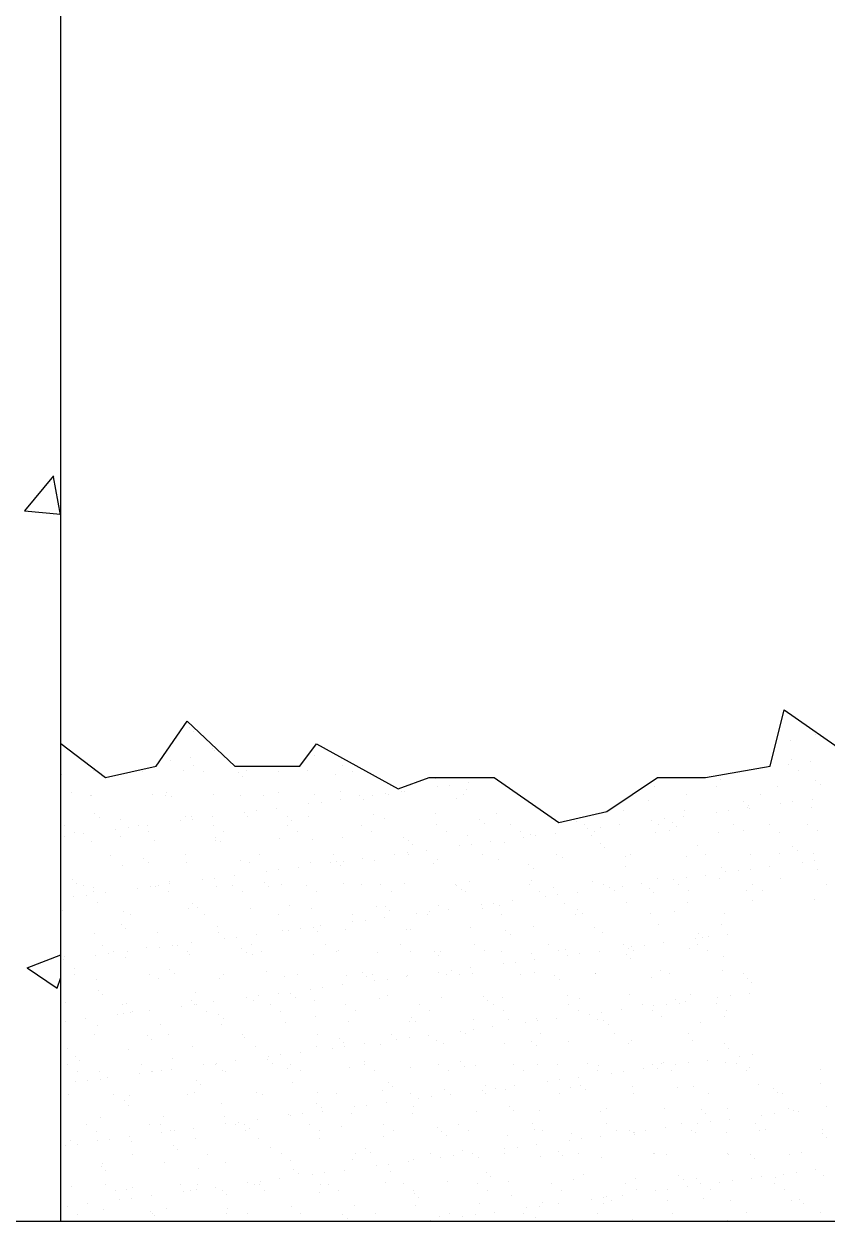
# Model space of a CAD drawing. Header units: millimetres. Extents: x 412 to 646, y 331 to 411.
# Drawn here: x 561.363 to 561.844, y 387.79 to 388.506 of the extents above; entities that cross this region are included whole.
import ezdxf

# ---------------------------------------------------------------- set-up
doc = ezdxf.new("R2010")
doc.units = ezdxf.units.MM
doc.layers.add('DETALHES', color=6, linetype='Continuous')

msp = doc.modelspace()

# ---------------------------------------------------------------- linework, layer by layer
at = {"color": 0}
for p, q in [((561.462489, 388.085101), (561.462489, 388.085101)), ((561.465122, 388.082688), (561.465122, 388.082688)), ((561.837085, 388.080886), (561.837085, 388.080886)), ((561.47619, 388.072166), (561.47619, 388.072166)), ((561.477549, 388.0713), (561.477549, 388.0713)), ((561.821989, 388.077135), (561.821989, 388.077135)), ((561.451137, 388.065298), (561.451137, 388.065298)), ((561.462751, 388.066827), (561.462751, 388.066827)), ((561.537343, 388.068396), (561.537343, 388.068396)), ((561.823041, 388.066038), (561.823041, 388.066038)), ((561.833907, 388.0645), (561.833907, 388.0645)), ((561.385847, 388.056702), (561.385847, 388.056702)), ((561.40525, 388.059257), (561.40525, 388.059257)), ((561.434607, 388.058762), (561.434607, 388.058762)), ((561.458964, 388.058948), (561.458964, 388.058948)), ((561.465027, 388.062121), (561.465027, 388.062121)), ((561.471051, 388.058283), (561.471051, 388.058283)), ((561.491768, 388.058271), (561.491768, 388.058271)), ((561.496356, 388.059425), (561.496356, 388.059425)), ((561.515537, 388.058364), (561.515537, 388.058364)), ((561.532899, 388.05925), (561.532899, 388.05925)), ((561.549771, 388.057008), (561.549771, 388.057008)), ((561.553998, 388.062283), (561.553998, 388.062283)), ((561.560022, 388.058445), (561.560022, 388.058445)), ((561.820912, 388.062768), (561.820912, 388.062768)), ((561.826935, 388.05893), (561.826935, 388.05893)), ((561.494401, 388.055859), (561.494401, 388.055859)), ((561.609565, 388.054105), (561.609565, 388.054105)), ((561.61068, 388.049316), (561.61068, 388.049316)), ((561.618116, 388.050295), (561.618116, 388.050295)), ((561.629729, 388.051824), (561.629729, 388.051824)), ((561.740706, 388.049415), (561.740706, 388.049415)), ((561.778099, 388.049892), (561.778099, 388.049892)), ((561.780099, 388.0535), (561.780099, 388.0535)), ((561.814641, 388.049716), (561.814641, 388.049716)), ((561.83726, 388.053009), (561.83726, 388.053009)), ((561.839893, 388.050597), (561.839893, 388.050597)), ((561.391664, 388.046225), (561.391664, 388.046225)), ((561.403156, 388.04434), (561.403156, 388.04434)), ((561.403766, 388.044306), (561.403766, 388.044306)), ((561.440548, 388.044817), (561.440548, 388.044817)), ((561.448252, 388.044387), (561.448252, 388.044387)), ((561.448825, 388.045734), (561.448825, 388.045734)), ((561.451458, 388.043321), (561.451458, 388.043321)), ((561.47709, 388.044641), (561.47709, 388.044641)), ((561.492737, 388.044468), (561.492737, 388.044468)), ((561.506828, 388.044471), (561.506828, 388.044471)), ((561.515672, 388.046031), (561.515672, 388.046031)), ((561.537223, 388.044549), (561.537223, 388.044549)), ((561.553065, 388.046508), (561.553065, 388.046508)), ((561.563989, 388.04398), (561.563989, 388.04398)), ((561.572228, 388.044254), (561.572228, 388.044254)), ((561.579664, 388.045233), (561.579664, 388.045233)), ((561.581709, 388.04463), (561.581709, 388.04463)), ((561.589607, 388.046333), (561.589607, 388.046333)), ((561.591277, 388.046762), (561.591277, 388.046762)), ((561.621992, 388.042717), (561.621992, 388.042717)), ((561.626194, 388.04471), (561.626194, 388.04471)), ((561.628189, 388.047723), (561.628189, 388.047723)), ((561.759651, 388.044953), (561.759651, 388.044953)), ((561.804136, 388.045034), (561.804136, 388.045034)), ((561.50276, 388.035108), (561.50276, 388.035108)), ((561.514373, 388.036637), (561.514373, 388.036637)), ((561.533776, 388.039191), (561.533776, 388.039191)), ((561.541212, 388.04017), (561.541212, 388.04017)), ((561.552825, 388.041699), (561.552825, 388.041699)), ((561.566622, 388.041567), (561.566622, 388.041567)), ((561.72229, 388.035284), (561.72229, 388.035284)), ((561.737156, 388.040963), (561.737156, 388.040963)), ((561.758832, 388.035108), (561.758832, 388.035108)), ((561.785094, 388.035292), (561.785094, 388.035292)), ((561.794317, 388.040472), (561.794317, 388.040472)), ((561.796708, 388.036821), (561.796708, 388.036821)), ((561.79695, 388.038059), (561.79695, 388.038059)), ((561.797415, 388.036498), (561.797415, 388.036498)), ((561.816111, 388.039375), (561.816111, 388.039375)), ((561.823546, 388.040354), (561.823546, 388.040354)), ((561.834807, 388.036975), (561.834807, 388.036975)), ((561.83516, 388.041883), (561.83516, 388.041883)), ((561.405883, 388.033196), (561.405883, 388.033196)), ((561.408516, 388.030784), (561.408516, 388.030784)), ((561.421282, 388.030033), (561.421282, 388.030033)), ((561.456872, 388.029067), (561.456872, 388.029067)), ((561.459864, 388.031423), (561.459864, 388.031423)), ((561.463886, 388.031933), (561.463886, 388.031933)), ((561.464308, 388.030046), (561.464308, 388.030046)), ((561.475921, 388.031575), (561.475921, 388.031575)), ((561.495324, 388.034129), (561.495324, 388.034129)), ((561.497256, 388.0319), (561.497256, 388.0319)), ((561.521047, 388.031442), (561.521047, 388.031442)), ((561.52368, 388.029029), (561.52368, 388.029029)), ((561.533799, 388.031725), (561.533799, 388.031725)), ((561.572381, 388.033115), (561.572381, 388.033115)), ((561.57905, 388.030179), (561.57905, 388.030179)), ((561.609773, 388.033592), (561.609773, 388.033592)), ((561.636211, 388.029688), (561.636211, 388.029688)), ((561.646315, 388.033417), (561.646315, 388.033417)), ((561.694214, 388.028425), (561.694214, 388.028425)), ((561.739207, 388.029251), (561.739207, 388.029251)), ((561.746642, 388.03023), (561.746642, 388.03023)), ((561.751375, 388.027934), (561.751375, 388.027934)), ((561.758256, 388.031759), (561.758256, 388.031759)), ((561.777659, 388.034313), (561.777659, 388.034313)), ((561.387593, 388.026188), (561.387593, 388.026188)), ((561.393617, 388.022351), (561.393617, 388.022351)), ((561.399017, 388.02145), (561.399017, 388.02145)), ((561.41842, 388.024005), (561.41842, 388.024005)), ((561.425856, 388.024983), (561.425856, 388.024983)), ((561.432079, 388.026269), (561.432079, 388.026269)), ((561.437469, 388.026512), (561.437469, 388.026512)), ((561.438103, 388.022431), (561.438103, 388.022431)), ((561.476564, 388.02635), (561.476564, 388.02635)), ((561.482588, 388.022512), (561.482588, 388.022512)), ((561.52105, 388.026431), (561.52105, 388.026431)), ((561.527074, 388.022593), (561.527074, 388.022593)), ((561.565535, 388.026512), (561.565535, 388.026512)), ((561.571559, 388.022674), (561.571559, 388.022674)), ((561.610021, 388.026593), (561.610021, 388.026593)), ((561.616045, 388.022755), (561.616045, 388.022755)), ((561.638844, 388.027275), (561.638844, 388.027275)), ((561.654506, 388.026673), (561.654506, 388.026673)), ((561.66053, 388.022836), (561.66053, 388.022836)), ((561.666482, 388.020675), (561.666482, 388.020675)), ((561.681352, 388.021634), (561.681352, 388.021634)), ((561.698992, 388.026754), (561.698992, 388.026754)), ((561.700755, 388.024189), (561.700755, 388.024189)), ((561.705016, 388.022917), (561.705016, 388.022917)), ((561.70819, 388.025167), (561.70819, 388.025167)), ((561.719804, 388.026696), (561.719804, 388.026696)), ((561.741606, 388.02189), (561.741606, 388.02189)), ((561.743477, 388.026835), (561.743477, 388.026835)), ((561.749501, 388.022997), (561.749501, 388.022997)), ((561.754008, 388.025521), (561.754008, 388.025521)), ((561.778998, 388.022367), (561.778998, 388.022367)), ((561.787963, 388.026916), (561.787963, 388.026916)), ((561.793987, 388.023078), (561.793987, 388.023078)), ((561.809378, 388.026671), (561.809378, 388.026671)), ((561.815541, 388.022192), (561.815541, 388.022192)), ((561.832449, 388.026997), (561.832449, 388.026997)), ((561.838472, 388.023159), (561.838472, 388.023159)), ((561.387404, 388.019921), (561.387404, 388.019921)), ((561.404055, 388.016815), (561.404055, 388.016815)), ((561.420943, 388.019396), (561.420943, 388.019396)), ((561.441448, 388.017292), (561.441448, 388.017292)), ((561.47799, 388.017117), (561.47799, 388.017117)), ((561.478104, 388.018905), (561.478104, 388.018905)), ((561.480737, 388.016492), (561.480737, 388.016492)), ((561.516572, 388.018507), (561.516572, 388.018507)), ((561.536107, 388.017642), (561.536107, 388.017642)), ((561.553965, 388.018984), (561.553965, 388.018984)), ((561.590507, 388.018808), (561.590507, 388.018808)), ((561.593268, 388.017151), (561.593268, 388.017151)), ((561.595901, 388.014738), (561.595901, 388.014738)), ((561.623851, 388.014064), (561.623851, 388.014064)), ((561.629089, 388.020198), (561.629089, 388.020198)), ((561.631286, 388.015043), (561.631286, 388.015043)), ((561.6429, 388.016572), (561.6429, 388.016572)), ((561.651271, 388.015887), (561.651271, 388.015887)), ((561.662303, 388.019126), (561.662303, 388.019126)), ((561.669738, 388.020105), (561.669738, 388.020105)), ((561.703024, 388.0205), (561.703024, 388.0205)), ((561.708432, 388.015396), (561.708432, 388.015396)), ((561.766435, 388.014133), (561.766435, 388.014133)), ((561.823596, 388.013642), (561.823596, 388.013642)), ((561.415303, 388.008535), (561.415303, 388.008535)), ((561.435162, 388.006367), (561.435162, 388.006367)), ((561.459789, 388.008616), (561.459789, 388.008616)), ((561.504274, 388.008697), (561.504274, 388.008697)), ((561.54876, 388.008778), (561.54876, 388.008778)), ((561.565996, 388.006447), (561.565996, 388.006447)), ((561.585399, 388.009002), (561.585399, 388.009002)), ((561.592834, 388.009981), (561.592834, 388.009981)), ((561.593245, 388.008858), (561.593245, 388.008858)), ((561.604448, 388.01151), (561.604448, 388.01151)), ((561.637731, 388.008939), (561.637731, 388.008939)), ((561.682217, 388.00902), (561.682217, 388.00902)), ((561.685798, 388.007282), (561.685798, 388.007282)), ((561.711065, 388.012984), (561.711065, 388.012984)), ((561.72319, 388.007759), (561.72319, 388.007759)), ((561.726702, 388.009101), (561.726702, 388.009101)), ((561.759732, 388.007584), (561.759732, 388.007584)), ((561.771188, 388.009182), (561.771188, 388.009182)), ((561.798314, 388.008974), (561.798314, 388.008974)), ((561.815673, 388.009263), (561.815673, 388.009263)), ((561.826229, 388.01123), (561.826229, 388.01123)), ((561.835707, 388.009451), (561.835707, 388.009451)), ((561.385639, 388.002684), (561.385639, 388.002684)), ((561.422182, 388.002508), (561.422182, 388.002508)), ((561.437795, 388.003954), (561.437795, 388.003954)), ((561.460764, 388.003898), (561.460764, 388.003898)), ((561.493165, 388.005104), (561.493165, 388.005104)), ((561.498156, 388.004375), (561.498156, 388.004375)), ((561.51593, 387.999856), (561.51593, 387.999856)), ((561.527544, 388.001385), (561.527544, 388.001385)), ((561.534698, 388.0042), (561.534698, 388.0042)), ((561.546947, 388.003939), (561.546947, 388.003939)), ((561.550326, 388.004613), (561.550326, 388.004613)), ((561.552959, 388.0022), (561.552959, 388.0022)), ((561.554382, 388.004918), (561.554382, 388.004918)), ((561.573281, 388.00559), (561.573281, 388.00559)), ((561.608329, 388.00335), (561.608329, 388.00335)), ((561.610673, 388.006067), (561.610673, 388.006067)), ((561.647215, 388.005892), (561.647215, 388.005892)), ((561.66549, 388.002859), (561.66549, 388.002859)), ((561.668123, 388.000446), (561.668123, 388.000446)), ((561.723493, 388.001596), (561.723493, 388.001596)), ((561.780654, 388.001105), (561.780654, 388.001105)), ((561.798265, 388.00004), (561.798265, 388.00004)), ((561.809878, 388.001569), (561.809878, 388.001569)), ((561.829282, 388.004123), (561.829282, 388.004123)), ((561.836717, 388.005102), (561.836717, 388.005102)), ((561.838657, 387.999842), (561.838657, 387.999842)), ((561.392219, 387.993829), (561.392219, 387.993829)), ((561.450222, 387.992566), (561.450222, 387.992566)), ((561.470043, 387.993815), (561.470043, 387.993815)), ((561.477478, 387.994794), (561.477478, 387.994794)), ((561.489092, 387.996323), (561.489092, 387.996323)), ((561.507383, 387.992075), (561.507383, 387.992075)), ((561.508495, 387.998877), (561.508495, 387.998877)), ((561.629989, 387.992674), (561.629989, 387.992674)), ((561.667381, 387.993151), (561.667381, 387.993151)), ((561.703924, 387.992975), (561.703924, 387.992975)), ((561.742506, 387.994365), (561.742506, 387.994365)), ((561.752378, 387.993999), (561.752378, 387.993999)), ((561.759813, 387.994978), (561.759813, 387.994978)), ((561.771427, 387.996507), (561.771427, 387.996507)), ((561.779898, 387.994842), (561.779898, 387.994842)), ((561.783287, 387.998692), (561.783287, 387.998692)), ((561.79083, 387.999061), (561.79083, 387.999061)), ((561.816441, 387.994667), (561.816441, 387.994667)), ((561.394852, 387.991417), (561.394852, 387.991417)), ((561.39913, 387.990417), (561.39913, 387.990417)), ((561.404955, 387.98929), (561.404955, 387.98929)), ((561.405154, 387.98658), (561.405154, 387.98658)), ((561.412188, 387.986198), (561.412188, 387.986198)), ((561.431591, 387.988752), (561.431591, 387.988752)), ((561.439027, 387.989731), (561.439027, 387.989731)), ((561.442348, 387.989767), (561.442348, 387.989767)), ((561.443616, 387.990498), (561.443616, 387.990498)), ((561.44964, 387.98666), (561.44964, 387.98666)), ((561.45064, 387.99126), (561.45064, 387.99126)), ((561.47889, 387.989592), (561.47889, 387.989592)), ((561.488101, 387.990579), (561.488101, 387.990579)), ((561.494125, 387.986741), (561.494125, 387.986741)), ((561.510016, 387.989663), (561.510016, 387.989663)), ((561.517472, 387.990982), (561.517472, 387.990982)), ((561.532587, 387.99066), (561.532587, 387.99066)), ((561.538611, 387.986822), (561.538611, 387.986822)), ((561.554865, 387.991459), (561.554865, 387.991459)), ((561.565386, 387.990812), (561.565386, 387.990812)), ((561.577072, 387.990741), (561.577072, 387.990741)), ((561.583096, 387.986903), (561.583096, 387.986903)), ((561.591407, 387.991284), (561.591407, 387.991284)), ((561.621558, 387.990821), (561.621558, 387.990821)), ((561.622547, 387.990321), (561.622547, 387.990321)), ((561.62518, 387.987909), (561.62518, 387.987909)), ((561.627582, 387.986984), (561.627582, 387.986984)), ((561.666043, 387.990902), (561.666043, 387.990902)), ((561.672067, 387.987065), (561.672067, 387.987065)), ((561.68055, 387.989058), (561.68055, 387.989058)), ((561.682909, 387.984853), (561.682909, 387.984853)), ((561.694523, 387.986382), (561.694523, 387.986382)), ((561.710529, 387.990983), (561.710529, 387.990983)), ((561.713926, 387.988937), (561.713926, 387.988937)), ((561.716553, 387.987145), (561.716553, 387.987145)), ((561.721361, 387.989915), (561.721361, 387.989915)), ((561.732975, 387.991444), (561.732975, 387.991444)), ((561.737711, 387.988567), (561.737711, 387.988567)), ((561.740344, 387.986155), (561.740344, 387.986155)), ((561.755014, 387.991064), (561.755014, 387.991064)), ((561.761038, 387.987226), (561.761038, 387.987226)), ((561.795714, 387.987304), (561.795714, 387.987304)), ((561.7995, 387.991145), (561.7995, 387.991145)), ((561.805524, 387.987307), (561.805524, 387.987307)), ((561.843985, 387.991226), (561.843985, 387.991226)), ((561.393139, 387.98369), (561.393139, 387.98369)), ((561.400575, 387.984669), (561.400575, 387.984669)), ((561.40728, 387.980029), (561.40728, 387.980029)), ((561.464441, 387.979538), (561.464441, 387.979538)), ((561.522444, 387.978275), (561.522444, 387.978275)), ((561.574181, 387.978066), (561.574181, 387.978066)), ((561.579605, 387.977784), (561.579605, 387.977784)), ((561.611573, 387.978542), (561.611573, 387.978542)), ((561.637022, 387.978812), (561.637022, 387.978812)), ((561.644457, 387.979791), (561.644457, 387.979791)), ((561.648115, 387.978367), (561.648115, 387.978367)), ((561.656071, 387.98132), (561.656071, 387.98132)), ((561.675474, 387.983874), (561.675474, 387.983874)), ((561.686697, 387.979757), (561.686697, 387.979757)), ((561.72409, 387.980234), (561.72409, 387.980234)), ((561.760632, 387.980059), (561.760632, 387.980059)), ((561.799214, 387.981449), (561.799214, 387.981449)), ((561.836607, 387.981926), (561.836607, 387.981926)), ((561.386539, 387.975159), (561.386539, 387.975159)), ((561.423081, 387.974984), (561.423081, 387.974984)), ((561.42684, 387.972764), (561.42684, 387.972764)), ((561.461664, 387.976374), (561.461664, 387.976374)), ((561.467074, 387.977125), (561.467074, 387.977125)), ((561.471326, 387.972845), (561.471326, 387.972845)), ((561.499056, 387.976851), (561.499056, 387.976851)), ((561.515811, 387.972926), (561.515811, 387.972926)), ((561.535598, 387.976675), (561.535598, 387.976675)), ((561.560297, 387.973006), (561.560297, 387.973006)), ((561.579167, 387.971195), (561.579167, 387.971195)), ((561.582238, 387.975371), (561.582238, 387.975371)), ((561.59857, 387.97375), (561.59857, 387.97375)), ((561.604782, 387.973087), (561.604782, 387.973087)), ((561.606005, 387.974729), (561.606005, 387.974729)), ((561.617619, 387.976257), (561.617619, 387.976257)), ((561.637608, 387.976521), (561.637608, 387.976521)), ((561.649268, 387.973168), (561.649268, 387.973168)), ((561.693753, 387.973249), (561.693753, 387.973249)), ((561.694769, 387.97603), (561.694769, 387.97603)), ((561.697402, 387.973617), (561.697402, 387.973617)), ((561.738239, 387.97333), (561.738239, 387.97333)), ((561.752772, 387.974767), (561.752772, 387.974767)), ((561.782725, 387.973411), (561.782725, 387.973411)), ((561.421498, 387.967), (561.421498, 387.967)), ((561.424131, 387.964587), (561.424131, 387.964587)), ((561.479501, 387.965737), (561.479501, 387.965737)), ((561.518372, 387.963457), (561.518372, 387.963457)), ((561.521666, 387.963625), (561.521666, 387.963625)), ((561.529101, 387.964604), (561.529101, 387.964604)), ((561.536662, 387.965246), (561.536662, 387.965246)), ((561.540715, 387.966133), (561.540715, 387.966133)), ((561.555764, 387.963934), (561.555764, 387.963934)), ((561.560118, 387.968687), (561.560118, 387.968687)), ((561.567553, 387.969666), (561.567553, 387.969666)), ((561.592307, 387.963759), (561.592307, 387.963759)), ((561.594665, 387.963983), (561.594665, 387.963983)), ((561.630889, 387.965149), (561.630889, 387.965149)), ((561.651826, 387.963492), (561.651826, 387.963492)), ((561.668281, 387.965626), (561.668281, 387.965626)), ((561.704824, 387.965451), (561.704824, 387.965451)), ((561.743406, 387.966841), (561.743406, 387.966841)), ((561.780798, 387.967318), (561.780798, 387.967318)), ((561.405855, 387.961766), (561.405855, 387.961766)), ((561.443248, 387.962243), (561.443248, 387.962243)), ((561.47979, 387.962067), (561.47979, 387.962067)), ((561.483214, 387.958563), (561.483214, 387.958563)), ((561.490649, 387.959542), (561.490649, 387.959542)), ((561.502263, 387.961071), (561.502263, 387.961071)), ((561.539295, 387.962833), (561.539295, 387.962833)), ((561.654459, 387.961079), (561.654459, 387.961079)), ((561.709829, 387.962229), (561.709829, 387.962229)), ((561.746145, 387.956192), (561.746145, 387.956192)), ((561.765548, 387.958747), (561.765548, 387.958747)), ((561.76699, 387.961738), (561.76699, 387.961738)), ((561.769623, 387.959325), (561.769623, 387.959325)), ((561.772984, 387.959726), (561.772984, 387.959726)), ((561.784597, 387.961255), (561.784597, 387.961255)), ((561.410667, 387.954646), (561.410667, 387.954646)), ((561.413745, 387.949417), (561.413745, 387.949417)), ((561.416691, 387.950808), (561.416691, 387.950808)), ((561.425359, 387.950946), (561.425359, 387.950946)), ((561.436559, 387.9532), (561.436559, 387.9532)), ((561.444762, 387.9535), (561.444762, 387.9535)), ((561.452197, 387.954479), (561.452197, 387.954479)), ((561.455153, 387.954727), (561.455153, 387.954727)), ((561.461177, 387.950889), (561.461177, 387.950889)), ((561.463811, 387.956008), (561.463811, 387.956008)), ((561.493719, 387.952709), (561.493719, 387.952709)), ((561.496352, 387.950296), (561.496352, 387.950296)), ((561.499638, 387.954808), (561.499638, 387.954808)), ((561.499956, 387.949326), (561.499956, 387.949326)), ((561.505662, 387.95097), (561.505662, 387.95097)), ((561.536498, 387.949151), (561.536498, 387.949151)), ((561.544124, 387.954889), (561.544124, 387.954889)), ((561.550148, 387.951051), (561.550148, 387.951051)), ((561.551723, 387.951445), (561.551723, 387.951445)), ((561.57508, 387.950541), (561.57508, 387.950541)), ((561.588609, 387.954969), (561.588609, 387.954969)), ((561.594633, 387.951132), (561.594633, 387.951132)), ((561.608884, 387.950954), (561.608884, 387.950954)), ((561.612473, 387.951018), (561.612473, 387.951018)), ((561.633095, 387.95505), (561.633095, 387.95505)), ((561.639119, 387.951213), (561.639119, 387.951213)), ((561.649015, 387.950843), (561.649015, 387.950843)), ((561.666887, 387.949691), (561.666887, 387.949691)), ((561.67758, 387.955131), (561.67758, 387.955131)), ((561.683604, 387.951293), (561.683604, 387.951293)), ((561.687597, 387.952233), (561.687597, 387.952233)), ((561.69608, 387.949601), (561.69608, 387.949601)), ((561.707693, 387.95113), (561.707693, 387.95113)), ((561.722066, 387.955212), (561.722066, 387.955212)), ((561.724048, 387.9492), (561.724048, 387.9492)), ((561.72499, 387.95271), (561.72499, 387.95271)), ((561.727096, 387.953684), (561.727096, 387.953684)), ((561.72809, 387.951374), (561.72809, 387.951374)), ((561.734532, 387.954663), (561.734532, 387.954663)), ((561.761532, 387.952534), (561.761532, 387.952534)), ((561.766551, 387.955293), (561.766551, 387.955293)), ((561.772575, 387.951455), (561.772575, 387.951455)), ((561.386907, 387.945884), (561.386907, 387.945884)), ((561.387439, 387.947634), (561.387439, 387.947634)), ((561.40631, 387.948438), (561.40631, 387.948438)), ((561.423981, 387.947459), (561.423981, 387.947459)), ((561.462564, 387.948849), (561.462564, 387.948849)), ((561.611517, 387.948542), (561.611517, 387.948542)), ((561.650192, 387.94356), (561.650192, 387.94356)), ((561.657628, 387.944539), (561.657628, 387.944539)), ((561.669241, 387.946068), (561.669241, 387.946068)), ((561.688644, 387.948622), (561.688644, 387.948622)), ((561.726681, 387.946788), (561.726681, 387.946788)), ((561.782051, 387.947937), (561.782051, 387.947937)), ((561.393616, 387.940662), (561.393616, 387.940662)), ((561.393892, 387.936912), (561.393892, 387.936912)), ((561.438377, 387.936993), (561.438377, 387.936993)), ((561.444147, 387.934718), (561.444147, 387.934718)), ((561.450777, 387.940171), (561.450777, 387.940171)), ((561.45341, 387.937758), (561.45341, 387.937758)), ((561.482863, 387.937074), (561.482863, 387.937074)), ((561.50878, 387.938908), (561.50878, 387.938908)), ((561.519272, 387.935933), (561.519272, 387.935933)), ((561.527348, 387.937155), (561.527348, 387.937155)), ((561.556664, 387.93641), (561.556664, 387.93641)), ((561.565941, 387.938417), (561.565941, 387.938417)), ((561.568574, 387.936004), (561.568574, 387.936004)), ((561.571834, 387.937235), (561.571834, 387.937235)), ((561.592337, 387.935943), (561.592337, 387.935943)), ((561.593207, 387.936234), (561.593207, 387.936234)), ((561.61174, 387.938498), (561.61174, 387.938498)), ((561.616319, 387.937316), (561.616319, 387.937316)), ((561.619176, 387.939476), (561.619176, 387.939476)), ((561.623944, 387.937154), (561.623944, 387.937154)), ((561.630789, 387.941005), (561.630789, 387.941005)), ((561.631789, 387.937624), (561.631789, 387.937624)), ((561.660805, 387.937397), (561.660805, 387.937397)), ((561.669181, 387.938101), (561.669181, 387.938101)), ((561.681105, 387.936663), (561.681105, 387.936663)), ((561.70529, 387.937478), (561.70529, 387.937478)), ((561.705723, 387.937926), (561.705723, 387.937926)), ((561.739108, 387.9354), (561.739108, 387.9354)), ((561.744306, 387.939316), (561.744306, 387.939316)), ((561.749776, 387.937559), (561.749776, 387.937559)), ((561.781698, 387.939793), (561.781698, 387.939793)), ((561.794261, 387.93764), (561.794261, 387.93764)), ((561.796269, 387.934909), (561.796269, 387.934909)), ((561.406755, 387.934241), (561.406755, 387.934241)), ((561.407834, 387.927633), (561.407834, 387.927633)), ((561.48069, 387.934543), (561.48069, 387.934543)), ((561.534836, 387.928373), (561.534836, 387.928373)), ((561.542272, 387.929352), (561.542272, 387.929352)), ((561.553885, 387.930881), (561.553885, 387.930881)), ((561.573288, 387.933435), (561.573288, 387.933435)), ((561.580724, 387.934414), (561.580724, 387.934414)), ((561.683738, 387.93425), (561.683738, 387.93425)), ((561.798902, 387.932496), (561.798902, 387.932496)), ((561.410467, 387.925221), (561.410467, 387.925221)), ((561.463463, 387.921324), (561.463463, 387.921324)), ((561.465838, 387.92637), (561.465838, 387.92637)), ((561.476981, 387.920756), (561.476981, 387.920756)), ((561.496384, 387.923311), (561.496384, 387.923311)), ((561.500856, 387.921801), (561.500856, 387.921801)), ((561.50382, 387.92429), (561.50382, 387.92429)), ((561.515433, 387.925819), (561.515433, 387.925819)), ((561.522998, 387.925879), (561.522998, 387.925879)), ((561.525631, 387.923467), (561.525631, 387.923467)), ((561.537398, 387.921626), (561.537398, 387.921626)), ((561.57598, 387.923016), (561.57598, 387.923016)), ((561.581002, 387.924616), (561.581002, 387.924616)), ((561.613373, 387.923493), (561.613373, 387.923493)), ((561.638162, 387.924125), (561.638162, 387.924125)), ((561.640795, 387.921713), (561.640795, 387.921713)), ((561.649915, 387.923318), (561.649915, 387.923318)), ((561.688497, 387.924708), (561.688497, 387.924708)), ((561.696166, 387.922862), (561.696166, 387.922862)), ((561.725889, 387.925185), (561.725889, 387.925185)), ((561.753326, 387.922371), (561.753326, 387.922371)), ((561.759316, 387.92094), (561.759316, 387.92094)), ((561.762432, 387.92501), (561.762432, 387.92501)), ((561.778719, 387.923495), (561.778719, 387.923495)), ((561.786154, 387.924474), (561.786154, 387.924474)), ((561.797768, 387.926003), (561.797768, 387.926003)), ((561.388339, 387.92011), (561.388339, 387.92011)), ((561.419481, 387.913186), (561.419481, 387.913186)), ((561.422204, 387.918875), (561.422204, 387.918875)), ((561.422895, 387.913833), (561.422895, 387.913833)), ((561.424881, 387.919934), (561.424881, 387.919934)), ((561.426916, 387.914165), (561.426916, 387.914165)), ((561.428228, 387.915037), (561.428228, 387.915037)), ((561.438529, 387.915694), (561.438529, 387.915694)), ((561.457932, 387.918248), (561.457932, 387.918248)), ((561.465368, 387.919227), (561.465368, 387.919227)), ((561.46669, 387.918956), (561.46669, 387.918956)), ((561.472714, 387.915118), (561.472714, 387.915118)), ((561.480056, 387.913342), (561.480056, 387.913342)), ((561.511175, 387.919037), (561.511175, 387.919037)), ((561.517199, 387.915199), (561.517199, 387.915199)), ((561.555661, 387.919118), (561.555661, 387.919118)), ((561.561685, 387.91528), (561.561685, 387.91528)), ((561.600146, 387.919198), (561.600146, 387.919198)), ((561.60617, 387.915361), (561.60617, 387.915361)), ((561.644632, 387.919279), (561.644632, 387.919279)), ((561.650656, 387.915442), (561.650656, 387.915442)), ((561.689117, 387.91936), (561.689117, 387.91936)), ((561.695141, 387.915522), (561.695141, 387.915522)), ((561.701815, 387.91337), (561.701815, 387.91337)), ((561.709251, 387.914349), (561.709251, 387.914349)), ((561.720864, 387.915878), (561.720864, 387.915878)), ((561.733603, 387.919441), (561.733603, 387.919441)), ((561.739627, 387.915603), (561.739627, 387.915603)), ((561.740267, 387.918432), (561.740267, 387.918432)), ((561.747702, 387.919411), (561.747702, 387.919411)), ((561.755959, 387.919958), (561.755959, 387.919958)), ((561.778088, 387.919522), (561.778088, 387.919522)), ((561.784112, 387.915684), (561.784112, 387.915684)), ((561.388464, 387.909103), (561.388464, 387.909103)), ((561.400077, 387.910632), (561.400077, 387.910632)), ((561.407655, 387.906716), (561.407655, 387.906716)), ((561.445047, 387.907193), (561.445047, 387.907193)), ((561.48159, 387.907018), (561.48159, 387.907018)), ((561.482689, 387.910929), (561.482689, 387.910929)), ((561.520172, 387.908408), (561.520172, 387.908408)), ((561.538059, 387.912079), (561.538059, 387.912079)), ((561.557564, 387.908885), (561.557564, 387.908885)), ((561.594106, 387.90871), (561.594106, 387.90871)), ((561.59522, 387.911588), (561.59522, 387.911588)), ((561.597853, 387.909175), (561.597853, 387.909175)), ((561.632689, 387.9101), (561.632689, 387.9101)), ((561.653223, 387.910325), (561.653223, 387.910325)), ((561.663363, 387.908308), (561.663363, 387.908308)), ((561.670081, 387.910577), (561.670081, 387.910577)), ((561.670799, 387.909287), (561.670799, 387.909287)), ((561.682412, 387.910816), (561.682412, 387.910816)), ((561.706623, 387.910401), (561.706623, 387.910401)), ((561.710384, 387.909834), (561.710384, 387.909834)), ((561.713017, 387.907421), (561.713017, 387.907421)), ((561.745206, 387.911791), (561.745206, 387.911791)), ((561.768387, 387.908571), (561.768387, 387.908571)), ((561.782598, 387.912268), (561.782598, 387.912268)), ((561.405429, 387.901141), (561.405429, 387.901141)), ((561.437113, 387.900804), (561.437113, 387.900804)), ((561.449914, 387.901222), (561.449914, 387.901222)), ((561.4944, 387.901303), (561.4944, 387.901303)), ((561.495117, 387.899541), (561.495117, 387.899541)), ((561.538885, 387.901383), (561.538885, 387.901383)), ((561.552277, 387.89905), (561.552277, 387.89905)), ((561.583371, 387.901464), (561.583371, 387.901464)), ((561.593895, 387.899162), (561.593895, 387.899162)), ((561.605508, 387.900691), (561.605508, 387.900691)), ((561.624911, 387.903246), (561.624911, 387.903246)), ((561.627856, 387.901545), (561.627856, 387.901545)), ((561.632347, 387.904224), (561.632347, 387.904224)), ((561.64396, 387.905753), (561.64396, 387.905753)), ((561.672342, 387.901626), (561.672342, 387.901626)), ((561.716827, 387.901707), (561.716827, 387.901707)), ((561.761313, 387.901788), (561.761313, 387.901788)), ((561.389239, 387.892585), (561.389239, 387.892585)), ((561.425781, 387.89241), (561.425781, 387.89241)), ((561.439746, 387.898391), (561.439746, 387.898391)), ((561.464363, 387.8938), (561.464363, 387.8938)), ((561.501756, 387.894277), (561.501756, 387.894277)), ((561.538298, 387.894101), (561.538298, 387.894101)), ((561.548007, 387.893121), (561.548007, 387.893121)), ((561.55491, 387.896637), (561.55491, 387.896637)), ((561.555443, 387.8941), (561.555443, 387.8941)), ((561.567056, 387.895629), (561.567056, 387.895629)), ((561.57688, 387.895491), (561.57688, 387.895491)), ((561.586459, 387.898183), (561.586459, 387.898183)), ((561.610281, 387.897787), (561.610281, 387.897787)), ((561.614272, 387.895968), (561.614272, 387.895968)), ((561.650815, 387.895793), (561.650815, 387.895793)), ((561.667441, 387.897296), (561.667441, 387.897296)), ((561.670074, 387.894883), (561.670074, 387.894883)), ((561.689397, 387.897183), (561.689397, 387.897183)), ((561.725445, 387.896033), (561.725445, 387.896033)), ((561.726789, 387.89766), (561.726789, 387.89766)), ((561.763332, 387.897485), (561.763332, 387.897485)), ((561.782605, 387.895542), (561.782605, 387.895542)), ((561.785238, 387.893129), (561.785238, 387.893129)), ((561.394171, 387.888266), (561.394171, 387.888266)), ((561.396804, 387.885854), (561.396804, 387.885854)), ((561.452174, 387.887003), (561.452174, 387.887003)), ((561.490152, 387.885504), (561.490152, 387.885504)), ((561.509335, 387.886512), (561.509335, 387.886512)), ((561.509555, 387.888059), (561.509555, 387.888059)), ((561.516991, 387.889038), (561.516991, 387.889038)), ((561.528604, 387.890566), (561.528604, 387.890566)), ((561.567338, 387.885249), (561.567338, 387.885249)), ((561.624499, 387.884758), (561.624499, 387.884758)), ((561.772487, 387.885688), (561.772487, 387.885688)), ((561.783498, 387.884744), (561.783498, 387.884744)), ((561.79189, 387.888243), (561.79189, 387.888243)), ((561.799325, 387.889222), (561.799325, 387.889222)), ((561.389256, 387.883023), (561.389256, 387.883023)), ((561.39528, 387.879185), (561.39528, 387.879185)), ((561.408555, 387.879192), (561.408555, 387.879192)), ((561.432651, 387.877934), (561.432651, 387.877934)), ((561.433741, 387.883104), (561.433741, 387.883104)), ((561.439765, 387.879266), (561.439765, 387.879266)), ((561.440087, 387.878913), (561.440087, 387.878913)), ((561.445947, 387.879669), (561.445947, 387.879669)), ((561.4517, 387.880442), (561.4517, 387.880442)), ((561.471103, 387.882996), (561.471103, 387.882996)), ((561.478227, 387.883185), (561.478227, 387.883185)), ((561.478539, 387.883975), (561.478539, 387.883975)), ((561.482489, 387.879493), (561.482489, 387.879493)), ((561.484251, 387.879347), (561.484251, 387.879347)), ((561.511968, 387.8841), (561.511968, 387.8841)), ((561.521072, 387.880883), (561.521072, 387.880883)), ((561.522712, 387.883266), (561.522712, 387.883266)), ((561.528736, 387.879428), (561.528736, 387.879428)), ((561.558464, 387.88136), (561.558464, 387.88136)), ((561.567198, 387.883346), (561.567198, 387.883346)), ((561.573222, 387.879509), (561.573222, 387.879509)), ((561.595006, 387.881185), (561.595006, 387.881185)), ((561.611683, 387.883427), (561.611683, 387.883427)), ((561.617707, 387.87959), (561.617707, 387.87959)), ((561.627132, 387.882346), (561.627132, 387.882346)), ((561.633589, 387.882575), (561.633589, 387.882575)), ((561.656169, 387.883508), (561.656169, 387.883508)), ((561.662193, 387.87967), (561.662193, 387.87967)), ((561.670981, 387.883052), (561.670981, 387.883052)), ((561.682502, 387.883495), (561.682502, 387.883495)), ((561.700654, 387.883589), (561.700654, 387.883589)), ((561.706678, 387.879751), (561.706678, 387.879751)), ((561.707523, 387.882877), (561.707523, 387.882877)), ((561.714986, 387.878118), (561.714986, 387.878118)), ((561.722421, 387.879097), (561.722421, 387.879097)), ((561.734035, 387.880626), (561.734035, 387.880626)), ((561.739663, 387.883004), (561.739663, 387.883004)), ((561.742296, 387.880592), (561.742296, 387.880592)), ((561.74514, 387.88367), (561.74514, 387.88367)), ((561.746105, 387.884267), (561.746105, 387.884267)), ((561.751164, 387.879832), (561.751164, 387.879832)), ((561.753438, 387.88318), (561.753438, 387.88318)), ((561.760873, 387.884159), (561.760873, 387.884159)), ((561.789625, 387.883751), (561.789625, 387.883751)), ((561.795649, 387.879913), (561.795649, 387.879913)), ((561.797666, 387.881741), (561.797666, 387.881741)), ((561.840135, 387.879994), (561.840135, 387.879994)), ((561.394199, 387.872872), (561.394199, 387.872872)), ((561.401635, 387.873851), (561.401635, 387.873851)), ((561.409232, 387.874466), (561.409232, 387.874466)), ((561.413248, 387.87538), (561.413248, 387.87538)), ((561.466392, 387.873975), (561.466392, 387.873975)), ((561.469025, 387.871562), (561.469025, 387.871562)), ((561.524396, 387.872712), (561.524396, 387.872712)), ((561.581556, 387.872221), (561.581556, 387.872221)), ((561.63956, 387.870958), (561.63956, 387.870958)), ((561.657131, 387.870501), (561.657131, 387.870501)), ((561.676534, 387.873056), (561.676534, 387.873056)), ((561.683969, 387.874035), (561.683969, 387.874035)), ((561.695583, 387.875564), (561.695583, 387.875564)), ((561.69672, 387.870467), (561.69672, 387.870467)), ((561.802814, 387.87135), (561.802814, 387.87135)), ((561.840206, 387.871827), (561.840206, 387.871827)), ((561.390139, 387.86506), (561.390139, 387.86506)), ((561.416966, 387.86537), (561.416966, 387.86537)), ((561.426681, 387.864885), (561.426681, 387.864885)), ((561.461451, 387.865451), (561.461451, 387.865451)), ((561.465263, 387.866275), (561.465263, 387.866275)), ((561.502655, 387.866752), (561.502655, 387.866752)), ((561.505937, 387.865531), (561.505937, 387.865531)), ((561.539198, 387.866577), (561.539198, 387.866577)), ((561.550422, 387.865612), (561.550422, 387.865612)), ((561.57778, 387.867967), (561.57778, 387.867967)), ((561.584189, 387.869808), (561.584189, 387.869808)), ((561.594908, 387.865693), (561.594908, 387.865693)), ((561.607065, 387.86391), (561.607065, 387.86391)), ((561.615172, 387.868444), (561.615172, 387.868444)), ((561.618679, 387.865439), (561.618679, 387.865439)), ((561.638082, 387.867993), (561.638082, 387.867993)), ((561.639393, 387.865774), (561.639393, 387.865774)), ((561.645517, 387.868972), (561.645517, 387.868972)), ((561.651715, 387.868269), (561.651715, 387.868269)), ((561.683879, 387.865855), (561.683879, 387.865855)), ((561.690297, 387.869659), (561.690297, 387.869659)), ((561.699353, 387.868054), (561.699353, 387.868054)), ((561.727689, 387.870135), (561.727689, 387.870135)), ((561.728364, 387.865936), (561.728364, 387.865936)), ((561.754724, 387.869204), (561.754724, 387.869204)), ((561.764231, 387.86996), (561.764231, 387.86996)), ((561.77285, 387.866017), (561.77285, 387.866017)), ((561.811884, 387.868713), (561.811884, 387.868713)), ((561.814517, 387.8663), (561.814517, 387.8663)), ((561.817335, 387.866097), (561.817335, 387.866097)), ((561.42345, 387.861437), (561.42345, 387.861437)), ((561.426083, 387.859025), (561.426083, 387.859025)), ((561.481453, 387.860174), (561.481453, 387.860174)), ((561.538614, 387.859683), (561.538614, 387.859683)), ((561.541247, 387.85727), (561.541247, 387.85727)), ((561.561178, 387.857869), (561.561178, 387.857869)), ((561.568613, 387.858848), (561.568613, 387.858848)), ((561.580227, 387.860377), (561.580227, 387.860377)), ((561.596617, 387.85842), (561.596617, 387.85842)), ((561.59963, 387.862931), (561.59963, 387.862931)), ((561.653778, 387.857929), (561.653778, 387.857929)), ((561.711781, 387.856666), (561.711781, 387.856666)), ((561.747005, 387.856742), (561.747005, 387.856742)), ((561.768942, 387.856175), (561.768942, 387.856175)), ((561.784398, 387.857219), (561.784398, 387.857219)), ((561.82094, 387.857044), (561.82094, 387.857044)), ((561.843512, 387.858053), (561.843512, 387.858053)), ((561.409455, 387.851667), (561.409455, 387.851667)), ((561.446847, 387.852144), (561.446847, 387.852144)), ((561.483389, 387.851969), (561.483389, 387.851969)), ((561.491709, 387.848723), (561.491709, 387.848723)), ((561.503323, 387.850252), (561.503323, 387.850252)), ((561.521972, 387.853359), (561.521972, 387.853359)), ((561.522726, 387.852807), (561.522726, 387.852807)), ((561.530161, 387.853785), (561.530161, 387.853785)), ((561.541775, 387.855314), (561.541775, 387.855314)), ((561.559364, 387.853836), (561.559364, 387.853836)), ((561.595906, 387.85366), (561.595906, 387.85366)), ((561.634488, 387.85505), (561.634488, 387.85505)), ((561.656411, 387.855516), (561.656411, 387.855516)), ((561.671881, 387.855527), (561.671881, 387.855527)), ((561.708423, 387.855352), (561.708423, 387.855352)), ((561.771575, 387.853762), (561.771575, 387.853762)), ((561.774044, 387.848907), (561.774044, 387.848907)), ((561.785657, 387.850436), (561.785657, 387.850436)), ((561.80506, 387.852991), (561.80506, 387.852991)), ((561.812496, 387.853969), (561.812496, 387.853969)), ((561.824109, 387.855498), (561.824109, 387.855498)), ((561.826945, 387.854912), (561.826945, 387.854912)), ((561.400793, 387.847252), (561.400793, 387.847252)), ((561.406817, 387.843414), (561.406817, 387.843414)), ((561.438511, 387.847637), (561.438511, 387.847637)), ((561.445278, 387.847333), (561.445278, 387.847333)), ((561.445822, 387.842682), (561.445822, 387.842682)), ((561.451302, 387.843495), (561.451302, 387.843495)), ((561.453257, 387.843661), (561.453257, 387.843661)), ((561.464871, 387.84519), (561.464871, 387.84519)), ((561.484274, 387.847744), (561.484274, 387.847744)), ((561.489764, 387.847414), (561.489764, 387.847414)), ((561.495671, 387.847146), (561.495671, 387.847146)), ((561.495788, 387.843576), (561.495788, 387.843576)), ((561.498304, 387.844733), (561.498304, 387.844733)), ((561.534249, 387.847494), (561.534249, 387.847494)), ((561.540273, 387.843657), (561.540273, 387.843657)), ((561.553675, 387.845883), (561.553675, 387.845883)), ((561.578735, 387.847575), (561.578735, 387.847575)), ((561.584759, 387.843738), (561.584759, 387.843738)), ((561.610835, 387.845392), (561.610835, 387.845392)), ((561.613468, 387.842979), (561.613468, 387.842979)), ((561.62322, 387.847656), (561.62322, 387.847656)), ((561.629244, 387.843819), (561.629244, 387.843819)), ((561.667706, 387.847737), (561.667706, 387.847737)), ((561.668839, 387.844128), (561.668839, 387.844128)), ((561.67373, 387.843899), (561.67373, 387.843899)), ((561.691197, 387.842134), (561.691197, 387.842134)), ((561.712191, 387.847818), (561.712191, 387.847818)), ((561.718215, 387.84398), (561.718215, 387.84398)), ((561.725999, 387.843638), (561.725999, 387.843638)), ((561.728156, 387.842866), (561.728156, 387.842866)), ((561.728589, 387.842611), (561.728589, 387.842611)), ((561.735592, 387.843845), (561.735592, 387.843845)), ((561.747205, 387.845374), (561.747205, 387.845374)), ((561.756677, 387.847899), (561.756677, 387.847899)), ((561.762701, 387.844061), (561.762701, 387.844061)), ((561.765131, 387.842436), (561.765131, 387.842436)), ((561.766608, 387.847928), (561.766608, 387.847928)), ((561.784003, 387.842374), (561.784003, 387.842374)), ((561.801162, 387.84798), (561.801162, 387.84798)), ((561.803714, 387.843826), (561.803714, 387.843826)), ((561.807186, 387.844142), (561.807186, 387.844142)), ((561.841106, 387.844303), (561.841106, 387.844303)), ((561.841163, 387.841883), (561.841163, 387.841883)), ((561.387967, 387.835065), (561.387967, 387.835065)), ((561.391038, 387.837536), (561.391038, 387.837536)), ((561.395568, 387.835099), (561.395568, 387.835099)), ((561.40737, 387.83762), (561.40737, 387.83762)), ((561.414805, 387.838599), (561.414805, 387.838599)), ((561.426419, 387.840128), (561.426419, 387.840128)), ((561.427581, 387.83736), (561.427581, 387.83736)), ((561.452729, 387.834608), (561.452729, 387.834608)), ((561.466163, 387.83875), (561.466163, 387.83875)), ((561.503555, 387.839227), (561.503555, 387.839227)), ((561.540098, 387.839052), (561.540098, 387.839052)), ((561.57868, 387.840442), (561.57868, 387.840442)), ((561.616072, 387.840919), (561.616072, 387.840919)), ((561.652614, 387.840744), (561.652614, 387.840744)), ((561.670301, 387.835249), (561.670301, 387.835249)), ((561.689704, 387.837804), (561.689704, 387.837804)), ((561.69714, 387.838783), (561.69714, 387.838783)), ((561.708753, 387.840312), (561.708753, 387.840312)), ((561.728632, 387.841225), (561.728632, 387.841225)), ((561.843796, 387.839471), (561.843796, 387.839471)), ((561.428503, 387.829599), (561.428503, 387.829599)), ((561.455362, 387.832195), (561.455362, 387.832195)), ((561.472988, 387.82968), (561.472988, 387.82968)), ((561.510732, 387.833345), (561.510732, 387.833345)), ((561.517474, 387.82976), (561.517474, 387.82976)), ((561.561959, 387.829841), (561.561959, 387.829841)), ((561.567893, 387.832854), (561.567893, 387.832854)), ((561.570526, 387.830441), (561.570526, 387.830441)), ((561.606445, 387.829922), (561.606445, 387.829922)), ((561.612801, 387.827679), (561.612801, 387.827679)), ((561.620236, 387.828658), (561.620236, 387.828658)), ((561.625896, 387.831591), (561.625896, 387.831591)), ((561.631849, 387.830187), (561.631849, 387.830187)), ((561.635388, 387.827526), (561.635388, 387.827526)), ((561.65093, 387.830003), (561.65093, 387.830003)), ((561.651253, 387.832741), (561.651253, 387.832741)), ((561.658688, 387.83372), (561.658688, 387.83372)), ((561.672781, 387.828003), (561.672781, 387.828003)), ((561.683057, 387.8311), (561.683057, 387.8311)), ((561.68569, 387.828687), (561.68569, 387.828687)), ((561.695416, 387.830084), (561.695416, 387.830084)), ((561.709323, 387.827827), (561.709323, 387.827827)), ((561.739901, 387.830165), (561.739901, 387.830165)), ((561.74106, 387.829837), (561.74106, 387.829837)), ((561.747905, 387.829217), (561.747905, 387.829217)), ((561.784387, 387.830245), (561.784387, 387.830245)), ((561.785297, 387.829694), (561.785297, 387.829694)), ((561.798221, 387.829346), (561.798221, 387.829346)), ((561.82184, 387.829519), (561.82184, 387.829519)), ((561.828872, 387.830326), (561.828872, 387.830326)), ((561.409786, 387.82207), (561.409786, 387.82207)), ((561.410355, 387.824142), (561.410355, 387.824142)), ((561.447747, 387.824619), (561.447747, 387.824619)), ((561.46779, 387.820807), (561.46779, 387.820807)), ((561.484289, 387.824444), (561.484289, 387.824444)), ((561.522871, 387.825834), (561.522871, 387.825834)), ((561.52495, 387.820316), (561.52495, 387.820316)), ((561.554946, 387.820062), (561.554946, 387.820062)), ((561.560264, 387.826311), (561.560264, 387.826311)), ((561.574349, 387.822617), (561.574349, 387.822617)), ((561.581784, 387.823596), (561.581784, 387.823596)), ((561.593398, 387.825125), (561.593398, 387.825125)), ((561.596806, 387.826136), (561.596806, 387.826136)), ((561.800854, 387.826933), (561.800854, 387.826933)), ((561.83728, 387.820246), (561.83728, 387.820246)), ((561.412419, 387.819658), (561.412419, 387.819658)), ((561.50488, 387.813471), (561.50488, 387.813471)), ((561.516494, 387.815), (561.516494, 387.815)), ((561.527583, 387.817904), (561.527583, 387.817904)), ((561.535897, 387.817555), (561.535897, 387.817555)), ((561.543332, 387.818533), (561.543332, 387.818533)), ((561.57958, 387.812917), (561.57958, 387.812917)), ((561.582954, 387.819053), (561.582954, 387.819053)), ((561.616972, 387.813394), (561.616972, 387.813394)), ((561.640114, 387.818562), (561.640114, 387.818562)), ((561.642747, 387.81615), (561.642747, 387.81615)), ((561.653514, 387.813219), (561.653514, 387.813219)), ((561.692097, 387.814609), (561.692097, 387.814609)), ((561.698118, 387.817299), (561.698118, 387.817299)), ((561.729489, 387.815086), (561.729489, 387.815086)), ((561.755278, 387.816808), (561.755278, 387.816808)), ((561.757911, 387.814396), (561.757911, 387.814396)), ((561.766031, 387.814911), (561.766031, 387.814911)), ((561.787215, 387.813655), (561.787215, 387.813655)), ((561.798828, 387.815184), (561.798828, 387.815184)), ((561.804613, 387.816301), (561.804613, 387.816301)), ((561.813282, 387.815545), (561.813282, 387.815545)), ((561.818231, 387.817739), (561.818231, 387.817739)), ((561.825667, 387.818717), (561.825667, 387.818717)), ((561.842006, 387.816778), (561.842006, 387.816778)), ((561.391938, 387.810011), (561.391938, 387.810011)), ((561.41233, 387.811481), (561.41233, 387.811481)), ((561.418354, 387.807643), (561.418354, 387.807643)), ((561.424847, 387.80827), (561.424847, 387.80827)), ((561.428481, 387.809836), (561.428481, 387.809836)), ((561.456815, 387.811562), (561.456815, 387.811562)), ((561.458993, 387.80743), (561.458993, 387.80743)), ((561.462839, 387.807724), (561.462839, 387.807724)), ((561.466428, 387.808409), (561.466428, 387.808409)), ((561.467063, 387.811226), (561.467063, 387.811226)), ((561.478042, 387.809938), (561.478042, 387.809938)), ((561.482008, 387.807779), (561.482008, 387.807779)), ((561.497445, 387.812492), (561.497445, 387.812492)), ((561.501301, 387.811643), (561.501301, 387.811643)), ((561.504455, 387.811703), (561.504455, 387.811703)), ((561.507325, 387.807805), (561.507325, 387.807805)), ((561.540011, 387.806516), (561.540011, 387.806516)), ((561.540997, 387.811527), (561.540997, 387.811527)), ((561.545786, 387.811723), (561.545786, 387.811723)), ((561.55181, 387.807886), (561.55181, 387.807886)), ((561.590272, 387.811804), (561.590272, 387.811804)), ((561.596296, 387.807967), (561.596296, 387.807967)), ((561.597172, 387.806025), (561.597172, 387.806025)), ((561.634757, 387.811885), (561.634757, 387.811885)), ((561.640781, 387.808047), (561.640781, 387.808047)), ((561.679243, 387.811966), (561.679243, 387.811966)), ((561.685267, 387.808128), (561.685267, 387.808128)), ((561.723728, 387.812047), (561.723728, 387.812047)), ((561.729752, 387.808209), (561.729752, 387.808209)), ((561.741327, 387.807614), (561.741327, 387.807614)), ((561.748763, 387.808593), (561.748763, 387.808593)), ((561.760376, 387.810122), (561.760376, 387.810122)), ((561.768214, 387.812128), (561.768214, 387.812128)), ((561.774238, 387.80829), (561.774238, 387.80829)), ((561.779779, 387.812676), (561.779779, 387.812676)), ((561.812699, 387.812208), (561.812699, 387.812208)), ((561.818723, 387.808371), (561.818723, 387.808371)), ((561.401138, 387.799813), (561.401138, 387.799813)), ((561.420541, 387.802368), (561.420541, 387.802368)), ((561.427976, 387.803347), (561.427976, 387.803347)), ((561.43959, 387.804875), (561.43959, 387.804875)), ((561.484641, 387.805366), (561.484641, 387.805366)), ((561.561164, 387.798786), (561.561164, 387.798786)), ((561.597706, 387.798611), (561.597706, 387.798611)), ((561.599805, 387.803612), (561.599805, 387.803612)), ((561.636288, 387.800001), (561.636288, 387.800001)), ((561.655175, 387.804762), (561.655175, 387.804762)), ((561.67368, 387.800478), (561.67368, 387.800478)), ((561.683472, 387.799997), (561.683472, 387.799997)), ((561.702875, 387.802552), (561.702875, 387.802552)), ((561.710223, 387.800303), (561.710223, 387.800303)), ((561.710311, 387.803531), (561.710311, 387.803531)), ((561.712336, 387.804271), (561.712336, 387.804271)), ((561.714969, 387.801858), (561.714969, 387.801858)), ((561.721924, 387.805059), (561.721924, 387.805059)), ((561.748805, 387.801693), (561.748805, 387.801693)), ((561.770339, 387.803008), (561.770339, 387.803008)), ((561.786197, 387.80217), (561.786197, 387.80217)), ((561.82274, 387.801994), (561.82274, 387.801994)), ((561.8275, 387.802517), (561.8275, 387.802517)), ((561.830133, 387.800104), (561.830133, 387.800104)), ((561.389524, 387.798284), (561.389524, 387.798284)), ((561.395554, 387.793747), (561.395554, 387.793747)), ((561.411254, 387.796618), (561.411254, 387.796618)), ((561.439065, 387.795241), (561.439065, 387.795241)), ((561.44004, 387.793828), (561.44004, 387.793828)), ((561.441698, 387.792828), (561.441698, 387.792828)), ((561.448647, 387.797094), (561.448647, 387.797094)), ((561.484525, 387.793908), (561.484525, 387.793908)), ((561.485189, 387.796919), (561.485189, 387.796919)), ((561.497069, 387.793978), (561.497069, 387.793978)), ((561.523771, 387.798309), (561.523771, 387.798309)), ((561.529011, 387.793989), (561.529011, 387.793989)), ((561.554229, 387.793487), (561.554229, 387.793487)), ((561.573496, 387.79407), (561.573496, 387.79407)), ((561.612233, 387.792224), (561.612233, 387.792224)), ((561.617982, 387.794151), (561.617982, 387.794151)), ((561.625971, 387.792427), (561.625971, 387.792427)), ((561.633407, 387.793406), (561.633407, 387.793406)), ((561.64502, 387.794935), (561.64502, 387.794935)), ((561.662467, 387.794232), (561.662467, 387.794232)), ((561.664423, 387.797489), (561.664423, 387.797489)), ((561.669393, 387.791733), (561.669393, 387.791733)), ((561.671859, 387.798468), (561.671859, 387.798468)), ((561.706953, 387.794313), (561.706953, 387.794313)), ((561.751438, 387.794393), (561.751438, 387.794393)), ((561.795924, 387.794474), (561.795924, 387.794474)), ((561.840409, 387.794555), (561.840409, 387.794555)), ((561.556862, 387.791074), (561.556862, 387.791074)), ((561.606568, 387.789873), (561.606568, 387.789873)), ((561.727397, 387.79047), (561.727397, 387.79047)), ((561.784557, 387.789979), (561.784557, 387.789979))]:
    msp.add_line(p, q, dxfattribs=at)
at = {"layer": 'DETALHES', "color": 4}
for p, q in [((561.385472, 387.789582), (561.385472, 390.167751)), ((560.956922, 387.789582), (561.385472, 387.789582))]:
    msp.add_line(p, q, dxfattribs=at)
at = {"layer": 'DETALHES'}
for p, q in [((561.363836, 388.21454), (561.381328, 388.235386)), ((561.38533, 388.212142), (561.381135, 388.234886)), ((561.363633, 388.214543), (561.385321, 388.212645)), ((561.365335, 387.941089), (561.385472, 387.948819)), ((561.365254, 387.941094), (561.383302, 387.92892)), ((561.383307, 387.928955), (561.385472, 387.935409))]:
    msp.add_line(p, q, dxfattribs=at)
at = {"layer": 'DETALHES', "color": 2}
for p, q in [((561.810023, 388.061687), (561.818454, 388.095399)), ((561.818454, 388.095399), (561.857237, 388.068429)), ((561.460973, 388.088656), (561.489639, 388.061687)), ((561.528422, 388.061687), (561.53854, 388.075172)), ((561.53854, 388.075172), (561.58744, 388.048202)), ((561.489639, 388.061687), (561.528422, 388.061687)), ((561.771239, 388.054945), (561.810023, 388.061687)), ((561.58744, 388.048202), (561.605989, 388.054945)), ((561.605989, 388.054945), (561.644772, 388.054945)), ((561.644772, 388.054945), (561.683555, 388.027975)), ((561.712221, 388.034717), (561.742573, 388.054945)), ((561.742573, 388.054945), (561.771239, 388.054945)), ((561.683555, 388.027975), (561.712221, 388.034717)), ((561.385472, 387.789582), (562.813972, 387.789582))]:
    msp.add_line(p, q, dxfattribs=at)
at = {"layer": 'DETALHES', "color": 3}
for p, q in [((561.442425, 388.061687), (561.460973, 388.088656)), ((561.385472, 388.075282), (561.412073, 388.054945)), ((561.412073, 388.054945), (561.442425, 388.061687))]:
    msp.add_line(p, q, dxfattribs=at)

doc.saveas('drawing.dxf')
